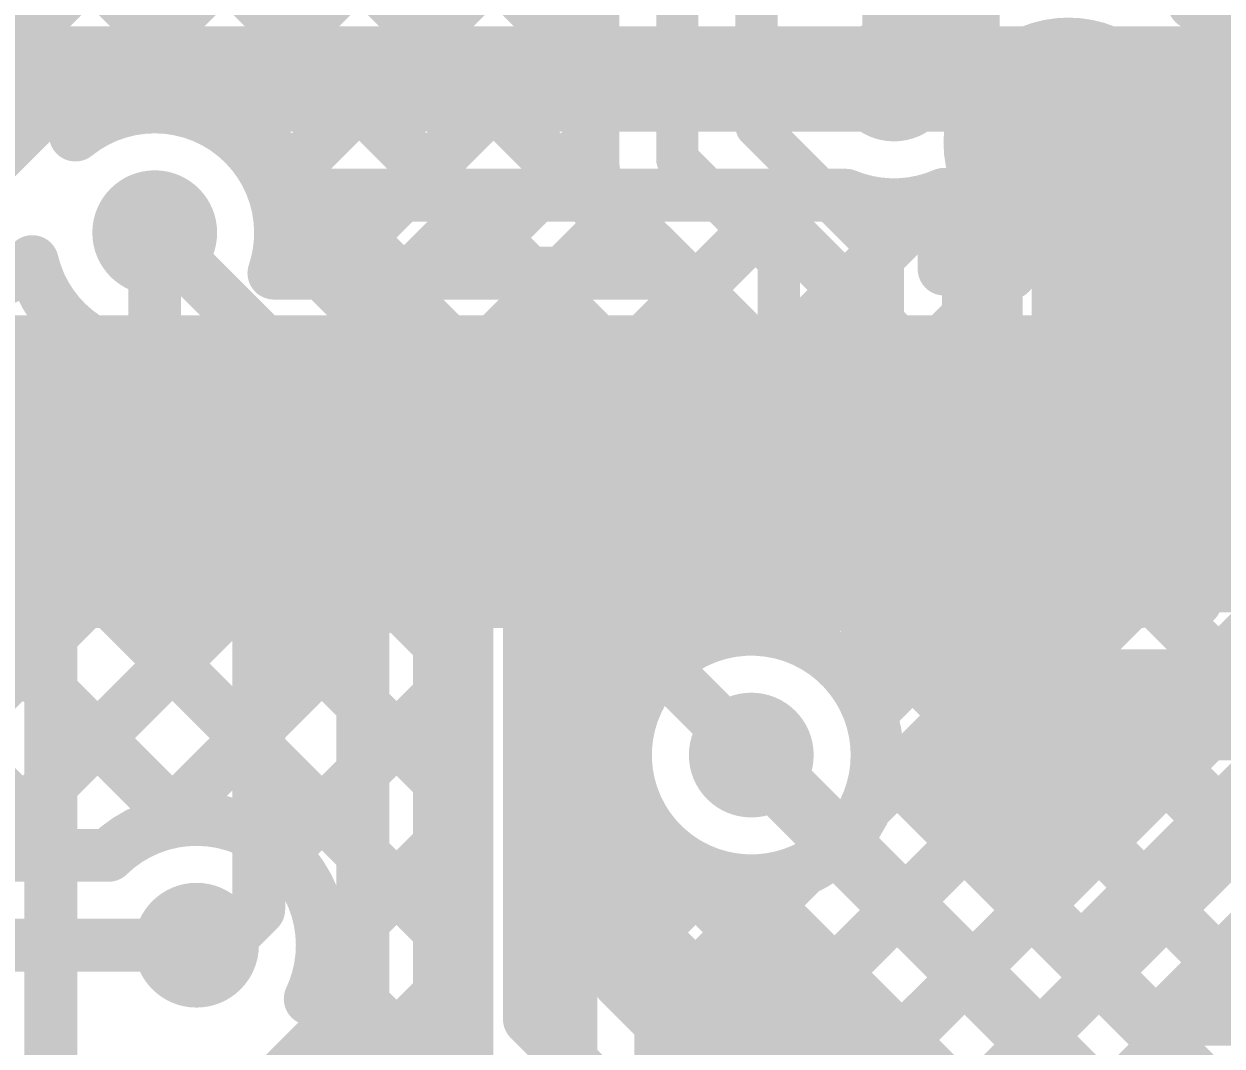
# Model space of a CAD drawing. Header units: millimetres. Extents: x -0.33 to 3.26, y -0.12 to 2.83.
# Drawn here: x 1.6864 to 1.9131, y 0.9369 to 1.1304 of the extents above; entities that cross this region are included whole.
import ezdxf

# ---------------------------------------------------------------- set-up
doc = ezdxf.new("R2010")
doc.units = ezdxf.units.MM
doc.header["$MEASUREMENT"] = 0
for name, color, linetype in [('BottomLayer', 5, 'Continuous'), ('BottomOverlay', 54, 'Continuous'), ('BottomPaste', 16, 'Continuous'), ('BottomSolder', 6, 'Continuous'), ('TopLayer', 1, 'Continuous'), ('TopOverlay', 2, 'Continuous'), ('TopPaste', 8, 'Continuous'), ('TopSolder', 216, 'Continuous'), ('ViaHoleLayer', 16, 'Continuous')]:
    doc.layers.add(name, color=color, linetype=linetype)
doc.styles.add('Arial', font='', dxfattribs={"height": 0.2})
doc.styles.get('Arial').set_extended_font_data('Arial')

# ---------------------------------------------------------------- blocks, each defined once
blk = doc.blocks.new('C__0603_B_77')
at = {"layer": 'BottomLayer'}
for points in [[(-0.015, 0.0175), (-0.015, -0.0175), (-0.045, -0.0175), (-0.045, 0.0175)], [(0.045, 0.0175), (0.045, -0.0175), (0.015, -0.0175), (0.015, 0.0175)]]:
    blk.add_hatch(color=5, dxfattribs=at).paths.add_polyline_path(points)
at = {"layer": 'BottomPaste'}
for points in [[(-0.015, 0.0175), (-0.015, -0.0175), (-0.045, -0.0175), (-0.045, 0.0175)], [(0.045, 0.0175), (0.045, -0.0175), (0.015, -0.0175), (0.015, 0.0175)]]:
    blk.add_hatch(color=16, dxfattribs=at).paths.add_polyline_path(points)
at = {"layer": 'BottomSolder'}
for points in [[(-0.011, 0.0215), (-0.011, -0.0215), (-0.049, -0.0215), (-0.049, 0.0215)], [(0.049, 0.0215), (0.049, -0.0215), (0.011, -0.0215), (0.011, 0.0215)]]:
    blk.add_hatch(color=6, dxfattribs=at).paths.add_polyline_path(points)
at = {"layer": 'BottomOverlay', "const_width": 0.01}
for points in [[(0.052, 0.024), (-0.052, 0.024)], [(-0.052, -0.024), (-0.052, 0.024)], [(0.052, -0.024), (0.052, 0.024)], [(0.052, -0.024), (-0.052, -0.024)]]:
    blk.add_lwpolyline(points, dxfattribs=at)
at = {"layer": 'BottomOverlay', "const_width": 0.005}
for points in [[(-0.0545, 0.024, 1), (-0.0495, 0.024, 1)], [(-0.0545, 0.024, 1), (-0.0495, 0.024, 1)], [(0.0495, 0.024, 1), (0.0545, 0.024, 1)], [(0.0495, 0.024, 1), (0.0545, 0.024, 1)], [(-0.0545, -0.024, 1), (-0.0495, -0.024, 1)], [(-0.0545, -0.024, 1), (-0.0495, -0.024, 1)], [(0.0495, -0.024, 1), (0.0545, -0.024, 1)], [(0.0495, -0.024, 1), (0.0545, -0.024, 1)]]:
    blk.add_lwpolyline(points, format="xyb", close=True, dxfattribs=at)
blk = doc.blocks.new('C__0402_B_79')
at = {"layer": 'BottomLayer'}
for points in [[(-0.0095, 0.0125), (-0.0095, -0.0125), (-0.0275, -0.0125), (-0.0275, 0.0125)], [(0.0275, 0.0125), (0.0275, -0.0125), (0.0095, -0.0125), (0.0095, 0.0125)]]:
    blk.add_hatch(color=5, dxfattribs=at).paths.add_polyline_path(points)
at = {"layer": 'BottomPaste'}
for points in [[(-0.0095, 0.0125), (-0.0095, -0.0125), (-0.0275, -0.0125), (-0.0275, 0.0125)], [(0.0275, 0.0125), (0.0275, -0.0125), (0.0095, -0.0125), (0.0095, 0.0125)]]:
    blk.add_hatch(color=16, dxfattribs=at).paths.add_polyline_path(points)
at = {"layer": 'BottomSolder'}
for points in [[(-0.0055, 0.0165), (-0.0055, -0.0165), (-0.0315, -0.0165), (-0.0315, 0.0165)], [(0.0315, 0.0165), (0.0315, -0.0165), (0.0055, -0.0165), (0.0055, 0.0165)]]:
    blk.add_hatch(color=6, dxfattribs=at).paths.add_polyline_path(points)
at = {"layer": 'BottomOverlay', "const_width": 0.01}
for points in [[(-0.034, 0.019), (-0.034, -0.0185)], [(0.034, 0.019), (-0.034, 0.019)], [(0.034, 0.019), (0.034, -0.0185)], [(0.034, -0.0185), (-0.034, -0.0185)]]:
    blk.add_lwpolyline(points, dxfattribs=at)
at = {"layer": 'BottomOverlay', "const_width": 0.005}
for points in [[(-0.0365, 0.019, 1), (-0.0315, 0.019, 1)], [(-0.0365, 0.019, 1), (-0.0315, 0.019, 1)], [(0.0315, 0.019, 1), (0.0365, 0.019, 1)], [(0.0315, 0.019, 1), (0.0365, 0.019, 1)], [(-0.0365, -0.0185, 1), (-0.0315, -0.0185, 1)], [(-0.0365, -0.0185, 1), (-0.0315, -0.0185, 1)], [(0.0315, -0.0185, 1), (0.0365, -0.0185, 1)], [(0.0315, -0.0185, 1), (0.0365, -0.0185, 1)]]:
    blk.add_lwpolyline(points, format="xyb", close=True, dxfattribs=at)
blk = doc.blocks.new('STM32F070CBT6TR_258')
at = {"layer": 'TopLayer'}
for points in [[(-0.11417, 0.19094), (-0.10236, 0.19094), (-0.10236, 0.13976), (-0.11417, 0.13976)], [(-0.09449, 0.19094), (-0.08268, 0.19094), (-0.08268, 0.13976), (-0.09449, 0.13976)], [(-0.0748, 0.19094), (-0.06299, 0.19094), (-0.06299, 0.13976), (-0.0748, 0.13976)], [(-0.05512, 0.19094), (-0.04331, 0.19094), (-0.04331, 0.13976), (-0.05512, 0.13976)], [(-0.03543, 0.19094), (-0.02362, 0.19094), (-0.02362, 0.13976), (-0.03543, 0.13976)], [(-0.01575, 0.19094), (-0.00394, 0.19094), (-0.00394, 0.13976), (-0.01575, 0.13976)], [(0.00394, 0.19094), (0.01575, 0.19094), (0.01575, 0.13976), (0.00394, 0.13976)], [(0.02362, 0.19094), (0.03543, 0.19094), (0.03543, 0.13976), (0.02362, 0.13976)], [(0.04331, 0.19094), (0.05512, 0.19094), (0.05512, 0.13976), (0.04331, 0.13976)], [(0.06299, 0.19094), (0.0748, 0.19094), (0.0748, 0.13976), (0.06299, 0.13976)], [(0.08268, 0.19094), (0.09449, 0.19094), (0.09449, 0.13976), (0.08268, 0.13976)]]:
    blk.add_hatch(color=1, dxfattribs=at).paths.add_polyline_path(points)
at = {"layer": 'TopPaste'}
for points in [[(-0.11417, 0.19094), (-0.10236, 0.19094), (-0.10236, 0.13976), (-0.11417, 0.13976)], [(-0.09449, 0.19094), (-0.08268, 0.19094), (-0.08268, 0.13976), (-0.09449, 0.13976)], [(-0.0748, 0.19094), (-0.06299, 0.19094), (-0.06299, 0.13976), (-0.0748, 0.13976)], [(-0.05512, 0.19094), (-0.04331, 0.19094), (-0.04331, 0.13976), (-0.05512, 0.13976)], [(-0.03543, 0.19094), (-0.02362, 0.19094), (-0.02362, 0.13976), (-0.03543, 0.13976)], [(-0.01575, 0.19094), (-0.00394, 0.19094), (-0.00394, 0.13976), (-0.01575, 0.13976)], [(0.00394, 0.19094), (0.01575, 0.19094), (0.01575, 0.13976), (0.00394, 0.13976)], [(0.02362, 0.19094), (0.03543, 0.19094), (0.03543, 0.13976), (0.02362, 0.13976)], [(0.04331, 0.19094), (0.05512, 0.19094), (0.05512, 0.13976), (0.04331, 0.13976)], [(0.06299, 0.19094), (0.0748, 0.19094), (0.0748, 0.13976), (0.06299, 0.13976)], [(0.08268, 0.19094), (0.09449, 0.19094), (0.09449, 0.13976), (0.08268, 0.13976)]]:
    blk.add_hatch(color=8, dxfattribs=at).paths.add_polyline_path(points)
at = {"layer": 'TopSolder'}
for points in [[(-0.11817, 0.19494), (-0.09836, 0.19494), (-0.09836, 0.13576), (-0.11817, 0.13576)], [(-0.09849, 0.19494), (-0.07868, 0.19494), (-0.07868, 0.13576), (-0.09849, 0.13576)], [(-0.0788, 0.19494), (-0.05899, 0.19494), (-0.05899, 0.13576), (-0.0788, 0.13576)], [(-0.05912, 0.19494), (-0.03931, 0.19494), (-0.03931, 0.13576), (-0.05912, 0.13576)], [(-0.03943, 0.19494), (-0.01962, 0.19494), (-0.01962, 0.13576), (-0.03943, 0.13576)], [(-0.01975, 0.19494), (0.00006, 0.19494), (0.00006, 0.13576), (-0.01975, 0.13576)], [(-0.00006, 0.19494), (0.01975, 0.19494), (0.01975, 0.13576), (-0.00006, 0.13576)], [(0.01962, 0.19494), (0.03943, 0.19494), (0.03943, 0.13576), (0.01962, 0.13576)], [(0.03931, 0.19494), (0.05912, 0.19494), (0.05912, 0.13576), (0.03931, 0.13576)], [(0.05899, 0.19494), (0.0788, 0.19494), (0.0788, 0.13576), (0.05899, 0.13576)], [(0.07868, 0.19494), (0.09849, 0.19494), (0.09849, 0.13576), (0.07868, 0.13576)]]:
    blk.add_hatch(color=216, dxfattribs=at).paths.add_polyline_path(points)
at = {"layer": 'TopOverlay', "const_width": 0.01}
blk.add_lwpolyline([(-0.125, 0.165), (-0.165, 0.125)], dxfattribs=at)
at = {"layer": 'TopOverlay'}
for points, const_width in [([(-0.1275, 0.165, 1), (-0.1225, 0.165, 1)], 0.005), ([(-0.09219, 0.103, 1), (-0.11581, 0.103, 1)], 0.02362), ([(-0.12172, 0.103, 1), (-0.10991, 0.103, 1)], 0.01181), ([(-0.09809, 0.103, 1), (-0.08628, 0.103, 1)], 0.01181)]:
    blk.add_lwpolyline(points, format="xyb", close=True, dxfattribs=dict(at, const_width=const_width))

msp = doc.modelspace()

# ---------------------------------------------------------------- hatches: boundary and pattern name
at = {"layer": 'BottomLayer'}
h = msp.add_hatch(color=5, dxfattribs=at)
edge = h.paths.add_edge_path()
edge.add_arc((1.851, 1.12), 0.01181, 0, 360)
h = msp.add_hatch(color=5, dxfattribs=at)
edge = h.paths.add_edge_path()
edge.add_arc((1.7111, 1.0909), 0.01181, 0, 360)
h = msp.add_hatch(color=5, dxfattribs=at)
edge = h.paths.add_edge_path()
edge.add_arc((1.86858, 1.001), 0.01181, 0, 360)
h = msp.add_hatch(color=5, dxfattribs=at)
edge = h.paths.add_edge_path()
edge.add_arc((1.824, 0.992), 0.01181, 0, 360)
h = msp.add_hatch(color=5, dxfattribs=at)
edge = h.paths.add_edge_path()
edge.add_arc((1.719, 0.956), 0.01181, 0, 360)
at = {"layer": 'TopLayer'}
h = msp.add_hatch(color=1, dxfattribs=at)
edge = h.paths.add_edge_path()
edge.add_arc((1.851, 1.12), 0.01181, 0, 360)
msp.add_hatch(color=1, dxfattribs=at).paths.add_polyline_path([(1.885, 1.019), (1.973, 1.019), (1.973, 1.109), (1.885, 1.109)])
h = msp.add_hatch(color=1, dxfattribs=at)
edge = h.paths.add_edge_path()
edge.add_arc((1.7111, 1.0909), 0.01181, 0, 360)
h = msp.add_hatch(color=1, dxfattribs=at)
edge = h.paths.add_edge_path()
edge.add_arc((1.86858, 1.001), 0.01181, 0, 360)
h = msp.add_hatch(color=1, dxfattribs=at)
edge = h.paths.add_edge_path()
edge.add_arc((1.824, 0.992), 0.01181, 0, 360)
h = msp.add_hatch(color=1, dxfattribs=at)
edge = h.paths.add_edge_path()
edge.add_arc((1.719, 0.956), 0.01181, 0, 360)
at = {"layer": 'ViaHoleLayer'}
h = msp.add_hatch(color=16, dxfattribs=at)
edge = h.paths.add_edge_path()
edge.add_arc((1.851, 1.12), 0.00591, 0, 360)
h = msp.add_hatch(color=16, dxfattribs=at)
edge = h.paths.add_edge_path()
edge.add_arc((1.7111, 1.0909), 0.00591, 0, 360)
h = msp.add_hatch(color=16, dxfattribs=at)
edge = h.paths.add_edge_path()
edge.add_arc((1.86858, 1.001), 0.00591, 0, 360)
h = msp.add_hatch(color=16, dxfattribs=at)
edge = h.paths.add_edge_path()
edge.add_arc((1.824, 0.992), 0.00591, 0, 360)
h = msp.add_hatch(color=16, dxfattribs=at)
edge = h.paths.add_edge_path()
edge.add_arc((1.719, 0.956), 0.00591, 0, 360)

# ---------------------------------------------------------------- linework, layer by layer
at = {"layer": 'BottomLayer'}
for points, const_width in [([(1.44437, 1.22281), (1.69418, 0.973)], 0.01), ([(1.67292, 1.10392), (1.689, 1.12)], 0.02), ([(1.689, 1.12), (1.851, 1.12)], 0.02), ([(1.88642, 0.95504), (2.05238, 1.121)], 0.01), ([(1.90167, 0.942), (2.08067, 1.121)], 0.01), ([(1.837, 1.11846), (1.86962, 1.11846)], 0.012), ([(1.86962, 1.11846), (1.88608, 1.102)], 0.012), ([(1.88708, 1.10808), (1.89, 1.111)], 0.012), ([(1.88708, 1.105), (1.94325, 1.105)], 0.02), ([(1.88708, 1.105), (1.88708, 1.10808)], 0.012), ([(1.88708, 1.04565), (1.88708, 1.103)], 0.02), ([(1.88608, 1.102), (1.88708, 1.103)], 0.012), ([(1.88708, 1.103), (1.88708, 1.105)], 0.012), ([(1.87228, 0.96918), (2.00488, 1.10178)], 0.01), ([(1.73383, 1.098), (1.84189, 1.098)], 0.01), ([(1.73729, 1.08875), (1.74654, 1.098)], 0.01), ([(1.73889, 1.098), (1.82124, 1.01565)], 0.01), ([(1.75143, 1.07461), (1.77482, 1.098)], 0.01), ([(1.76557, 1.06047), (1.80311, 1.098)], 0.01), ([(1.76717, 1.098), (1.92317, 0.942)], 0.01), ([(1.77972, 1.04632), (1.83139, 1.098)], 0.01), ([(1.79386, 1.03218), (1.85939, 1.09772)], 0.01), ([(1.79546, 1.098), (1.86608, 1.02737)], 0.01), ([(1.82374, 1.098), (1.86508, 1.05666)], 0.01), ([(1.8605, 1.084), (1.8605, 1.09817)], 0.01), ([(1.85368, 1.09634), (1.8605, 1.08952)], 0.01), ([(1.7111, 1.0909), (1.782, 1.02)], 0.01), ([(1.73491, 1.09113), (1.794, 1.03204)], 0.01), ([(1.8605, 1.084), (1.86508, 1.084)], 0.01), ([(1.86508, 1.04565), (1.86508, 1.084)], 0.01), ([(1.90808, 1.03327), (1.95892, 1.0841)], 0.01), ([(1.61352, 1.08195), (1.71586, 0.9796)], 0.01), ([(1.64183, 1.08192), (1.765, 0.95875)], 0.01), ([(1.90908, 1.083), (1.94325, 1.083)], 0.01), ([(1.90908, 1.06255), (1.92953, 1.083)], 0.01), ([(1.90908, 1.04565), (1.90908, 1.083)], 0.01), ([(1.67191, 1.08013), (1.765, 0.98703)], 0.01), ([(1.799, 1.00904), (1.86508, 1.07512)], 0.01), ([(1.59325, 0.973), (1.69429, 1.07404)], 0.01), ([(1.90908, 1.06923), (2.03631, 0.942)], 0.01), ([(1.71087, 1.06709), (1.765, 1.01296)], 0.01), ([(1.62154, 0.973), (1.71325, 1.06471)], 0.01), ([(1.64982, 0.973), (1.72739, 1.05057)], 0.01), ([(1.85008, 1.0195), (1.85008, 1.04565)], 0.02), ([(1.83249, 1.01425), (1.86508, 1.04684)], 0.01), ([(1.90866, 1.04136), (2.00802, 0.942)], 0.01), ([(1.86608, 1.02115), (1.86608, 1.03909)], 0.01), ([(1.90808, 1.02115), (1.90808, 1.03909)], 0.01), ([(1.67811, 0.973), (1.74153, 1.03643)], 0.01), ([(1.86608, 1.02737), (1.87231, 1.02115)], 0.01), ([(1.85008, 1.0195), (1.86858, 1.001)], 0.02), ([(1.71222, 0.97882), (1.75568, 1.02228)], 0.01), ([(1.782, 0.942), (1.782, 1.02)], 0.01), ([(1.799, 0.94904), (1.799, 1.02)], 0.01), ([(1.84645, 0.99992), (1.86767, 1.02115)], 0.01), ([(1.85813, 0.98332), (1.89596, 1.02115)], 0.01), ([(1.86608, 1.02115), (1.90808, 1.02115)], 0.01), ([(1.87231, 1.02115), (1.95146, 0.942)], 0.01), ([(1.90059, 1.02115), (1.97974, 0.942)], 0.01), ([(1.765, 0.942), (1.765, 1.01296)], 0.01), ([(1.799, 1.0096), (1.80388, 1.00473)], 0.01), ([(1.86858, 1.001), (2.034, 1.001)], 0.02), ([(1.73516, 0.97349), (1.765, 1.00332)], 0.01), ([(1.824, 0.992), (1.892, 0.924)], 0.012), ([(1.84775, 0.99371), (1.89946, 0.942)], 0.01), ([(1.799, 0.98076), (1.80175, 0.98351)], 0.01), ([(1.799, 0.98132), (1.87032, 0.91)], 0.01), ([(1.74257, 0.95261), (1.765, 0.97504)], 0.01), ([(1.44067, 0.973), (1.70233, 0.973)], 0.01), ([(1.799, 0.95247), (1.81608, 0.96955)], 0.01), ([(1.82229, 0.96825), (1.87925, 0.9113)], 0.01), ([(1.81143, 0.93661), (1.83268, 0.95787)], 0.01), ([(1.424, 0.956), (1.719, 0.956)], 0.01), ([(1.7426, 0.95286), (1.83147, 0.864)], 0.01), ([(1.799, 0.95303), (1.84203, 0.91)], 0.01), ([(1.799, 0.94904), (1.83804, 0.91)], 0.01), ([(1.75138, 0.93313), (1.765, 0.94676)], 0.01), ([(1.82557, 0.92247), (1.84682, 0.94372)], 0.01), ([(1.782, 0.942), (1.831, 0.893)], 0.01), ([(1.89946, 0.942), (2.20539, 0.942)], 0.01)]:
    msp.add_lwpolyline(points, dxfattribs=dict(at, const_width=const_width))
for points, const_width in [([(1.684, 1.12, 1), (1.694, 1.12, 1)], 0.01), ([(1.684, 1.12, 1), (1.694, 1.12, 1)], 0.01), ([(1.846, 1.12, 1), (1.856, 1.12, 1)], 0.01), ([(1.834, 1.11846, 1), (1.84, 1.11846, 1)], 0.006), ([(1.86662, 1.11846, 1), (1.87262, 1.11846, 1)], 0.006), ([(1.86662, 1.11846, 1), (1.87262, 1.11846, 1)], 0.006), ([(1.887, 1.111, 1), (1.893, 1.111, 1)], 0.006), ([(1.88208, 1.105, 1), (1.89208, 1.105, 1)], 0.01), ([(1.88408, 1.10808, 1), (1.89008, 1.10808, 1)], 0.006), ([(1.88408, 1.10808, 1), (1.89008, 1.10808, 1)], 0.006), ([(1.88208, 1.103, 1), (1.89208, 1.103, 1)], 0.01), ([(1.88408, 1.105, 1), (1.89008, 1.105, 1)], 0.006), ([(1.88408, 1.105, 1), (1.89008, 1.105, 1)], 0.006), ([(1.88408, 1.103, 1), (1.89008, 1.103, 1)], 0.006), ([(1.88408, 1.103, 1), (1.89008, 1.103, 1)], 0.006), ([(1.88308, 1.102, 1), (1.88908, 1.102, 1)], 0.006), ([(1.88308, 1.102, 1), (1.88908, 1.102, 1)], 0.006), ([(1.73133, 1.098, 1), (1.73633, 1.098, 1)], 0.005), ([(1.73133, 1.098, 1), (1.73633, 1.098, 1)], 0.005), ([(1.73639, 1.098, 1), (1.74139, 1.098, 1)], 0.005), ([(1.74404, 1.098, 1), (1.74904, 1.098, 1)], 0.005), ([(1.76467, 1.098, 1), (1.76967, 1.098, 1)], 0.005), ([(1.77232, 1.098, 1), (1.77732, 1.098, 1)], 0.005), ([(1.79296, 1.098, 1), (1.79796, 1.098, 1)], 0.005), ([(1.80061, 1.098, 1), (1.80561, 1.098, 1)], 0.005), ([(1.82124, 1.098, 1), (1.82624, 1.098, 1)], 0.005), ([(1.82889, 1.098, 1), (1.83389, 1.098, 1)], 0.005), ([(1.83939, 1.098, 1), (1.84439, 1.098, 1)], 0.005), ([(1.83939, 1.098, 1), (1.84439, 1.098, 1)], 0.005), ([(1.85689, 1.09772, 1), (1.86189, 1.09772, 1)], 0.005), ([(1.858, 1.09817, 1), (1.863, 1.09817, 1)], 0.005), ([(1.858, 1.09817, 1), (1.863, 1.09817, 1)], 0.005), ([(1.85118, 1.09634, 1), (1.85618, 1.09634, 1)], 0.005), ([(1.7086, 1.0909, 1), (1.7136, 1.0909, 1)], 0.005), ([(1.73241, 1.09113, 1), (1.73741, 1.09113, 1)], 0.005), ([(1.73241, 1.09113, 1), (1.73741, 1.09113, 1)], 0.005), ([(1.73479, 1.08875, 1), (1.73979, 1.08875, 1)], 0.005), ([(1.858, 1.08952, 1), (1.863, 1.08952, 1)], 0.005), ([(1.68543, 1.08543, 1), (1.69043, 1.08543, 1)], 0.005), ([(1.68543, 1.08543, 1), (1.69043, 1.08543, 1)], 0.005), ([(1.858, 1.084, 1), (1.863, 1.084, 1)], 0.005), ([(1.858, 1.084, 1), (1.863, 1.084, 1)], 0.005), ([(1.86258, 1.084, 1), (1.86758, 1.084, 1)], 0.005), ([(1.86258, 1.084, 1), (1.86758, 1.084, 1)], 0.005), ([(1.90658, 1.083, 1), (1.91158, 1.083, 1)], 0.005), ([(1.90658, 1.083, 1), (1.91158, 1.083, 1)], 0.005), ([(1.74893, 1.07461, 1), (1.75393, 1.07461, 1)], 0.005), ([(1.86258, 1.07512, 1), (1.86758, 1.07512, 1)], 0.005), ([(1.69179, 1.07404, 1), (1.69679, 1.07404, 1)], 0.005), ([(1.90658, 1.06923, 1), (1.91158, 1.06923, 1)], 0.005), ([(1.70837, 1.06709, 1), (1.71337, 1.06709, 1)], 0.005), ([(1.70837, 1.06709, 1), (1.71337, 1.06709, 1)], 0.005), ([(1.71075, 1.06471, 1), (1.71575, 1.06471, 1)], 0.005), ([(1.90658, 1.06255, 1), (1.91158, 1.06255, 1)], 0.005), ([(1.76307, 1.06047, 1), (1.76807, 1.06047, 1)], 0.005), ([(1.86258, 1.05666, 1), (1.86758, 1.05666, 1)], 0.005), ([(1.72489, 1.05057, 1), (1.72989, 1.05057, 1)], 0.005), ([(1.84508, 1.04565, 1), (1.85508, 1.04565, 1)], 0.01), ([(1.88208, 1.04565, 1), (1.89208, 1.04565, 1)], 0.01), ([(1.77722, 1.04632, 1), (1.78222, 1.04632, 1)], 0.005), ([(1.86258, 1.04684, 1), (1.86758, 1.04684, 1)], 0.005), ([(1.86258, 1.04565, 1), (1.86758, 1.04565, 1)], 0.005), ([(1.86258, 1.04565, 1), (1.86758, 1.04565, 1)], 0.005), ([(1.90658, 1.04565, 1), (1.91158, 1.04565, 1)], 0.005), ([(1.90658, 1.04565, 1), (1.91158, 1.04565, 1)], 0.005), ([(1.90616, 1.04136, 1), (1.91116, 1.04136, 1)], 0.005), ([(1.86358, 1.03909, 1), (1.86858, 1.03909, 1)], 0.005), ([(1.86358, 1.03909, 1), (1.86858, 1.03909, 1)], 0.005), ([(1.90558, 1.03909, 1), (1.91058, 1.03909, 1)], 0.005), ([(1.90558, 1.03909, 1), (1.91058, 1.03909, 1)], 0.005), ([(1.73903, 1.03643, 1), (1.74403, 1.03643, 1)], 0.005), ([(1.79136, 1.03218, 1), (1.79636, 1.03218, 1)], 0.005), ([(1.7915, 1.03204, 1), (1.7965, 1.03204, 1)], 0.005), ([(1.7915, 1.03204, 1), (1.7965, 1.03204, 1)], 0.005), ([(1.79152, 1.03202, 1), (1.79652, 1.03202, 1)], 0.005), ([(1.90558, 1.03327, 1), (1.91058, 1.03327, 1)], 0.005), ([(1.86358, 1.02737, 1), (1.86858, 1.02737, 1)], 0.005), ([(1.86358, 1.02737, 1), (1.86858, 1.02737, 1)], 0.005), ([(1.84508, 1.0195, 1), (1.85508, 1.0195, 1)], 0.01), ([(1.84508, 1.0195, 1), (1.85508, 1.0195, 1)], 0.01), ([(1.75318, 1.02228, 1), (1.75818, 1.02228, 1)], 0.005), ([(1.7795, 1.02, 1), (1.7845, 1.02, 1)], 0.005), ([(1.7795, 1.02, 1), (1.7845, 1.02, 1)], 0.005), ([(1.7965, 1.02, 1), (1.8015, 1.02, 1)], 0.005), ([(1.7965, 1.02, 1), (1.8015, 1.02, 1)], 0.005), ([(1.7965, 1.02, 1), (1.8015, 1.02, 1)], 0.005), ([(1.86358, 1.02115, 1), (1.86858, 1.02115, 1)], 0.005), ([(1.86358, 1.02115, 1), (1.86858, 1.02115, 1)], 0.005), ([(1.86517, 1.02115, 1), (1.87017, 1.02115, 1)], 0.005), ([(1.86981, 1.02115, 1), (1.87481, 1.02115, 1)], 0.005), ([(1.86981, 1.02115, 1), (1.87481, 1.02115, 1)], 0.005), ([(1.89346, 1.02115, 1), (1.89846, 1.02115, 1)], 0.005), ([(1.89809, 1.02115, 1), (1.90309, 1.02115, 1)], 0.005), ([(1.90558, 1.02115, 1), (1.91058, 1.02115, 1)], 0.005), ([(1.90558, 1.02115, 1), (1.91058, 1.02115, 1)], 0.005), ([(1.81874, 1.01565, 1), (1.82374, 1.01565, 1)], 0.005), ([(1.82999, 1.01425, 1), (1.83499, 1.01425, 1)], 0.005), ([(1.7625, 1.01296, 1), (1.7675, 1.01296, 1)], 0.005), ([(1.7625, 1.01296, 1), (1.7675, 1.01296, 1)], 0.005), ([(1.7965, 1.0096, 1), (1.8015, 1.0096, 1)], 0.005), ([(1.7965, 1.00904, 1), (1.8015, 1.00904, 1)], 0.005), ([(1.80138, 1.00473, 1), (1.80638, 1.00473, 1)], 0.005), ([(1.86358, 1.001, 1), (1.87358, 1.001, 1)], 0.01), ([(1.86358, 1.001, 1), (1.87358, 1.001, 1)], 0.01), ([(1.7625, 1.00332, 1), (1.7675, 1.00332, 1)], 0.005), ([(1.84395, 0.99992, 1), (1.84895, 0.99992, 1)], 0.005), ([(1.821, 0.992, 1), (1.827, 0.992, 1)], 0.006), ([(1.84525, 0.99371, 1), (1.85025, 0.99371, 1)], 0.005), ([(1.84525, 0.99371, 1), (1.85025, 0.99371, 1)], 0.005), ([(1.7625, 0.98703, 1), (1.7675, 0.98703, 1)], 0.005), ([(1.79925, 0.98351, 1), (1.80425, 0.98351, 1)], 0.005), ([(1.85563, 0.98332, 1), (1.86063, 0.98332, 1)], 0.005), ([(1.71336, 0.9796, 1), (1.71836, 0.9796, 1)], 0.005), ([(1.7965, 0.98132, 1), (1.8015, 0.98132, 1)], 0.005), ([(1.7965, 0.98076, 1), (1.8015, 0.98076, 1)], 0.005), ([(1.70972, 0.97882, 1), (1.71472, 0.97882, 1)], 0.005), ([(1.7625, 0.97504, 1), (1.7675, 0.97504, 1)], 0.005), ([(1.69168, 0.973, 1), (1.69668, 0.973, 1)], 0.005), ([(1.69983, 0.973, 1), (1.70483, 0.973, 1)], 0.005), ([(1.69983, 0.973, 1), (1.70483, 0.973, 1)], 0.005), ([(1.73266, 0.97349, 1), (1.73766, 0.97349, 1)], 0.005), ([(1.81358, 0.96955, 1), (1.81858, 0.96955, 1)], 0.005), ([(1.81979, 0.96825, 1), (1.82479, 0.96825, 1)], 0.005), ([(1.81979, 0.96825, 1), (1.82479, 0.96825, 1)], 0.005), ([(1.86978, 0.96918, 1), (1.87478, 0.96918, 1)], 0.005), ([(1.7625, 0.95875, 1), (1.7675, 0.95875, 1)], 0.005), ([(1.83018, 0.95787, 1), (1.83518, 0.95787, 1)], 0.005), ([(1.7165, 0.956, 1), (1.7215, 0.956, 1)], 0.005), ([(1.74031, 0.956, 1), (1.74531, 0.956, 1)], 0.005), ([(1.74031, 0.956, 1), (1.74531, 0.956, 1)], 0.005), ([(1.88392, 0.95504, 1), (1.88892, 0.95504, 1)], 0.005), ([(1.74007, 0.95261, 1), (1.74507, 0.95261, 1)], 0.005), ([(1.7401, 0.95286, 1), (1.7451, 0.95286, 1)], 0.005), ([(1.7965, 0.95303, 1), (1.8015, 0.95303, 1)], 0.005), ([(1.7965, 0.95247, 1), (1.8015, 0.95247, 1)], 0.005), ([(1.7965, 0.94904, 1), (1.8015, 0.94904, 1)], 0.005), ([(1.7965, 0.94904, 1), (1.8015, 0.94904, 1)], 0.005), ([(1.73803, 0.94583, 1), (1.74303, 0.94583, 1)], 0.005), ([(1.73803, 0.94583, 1), (1.74303, 0.94583, 1)], 0.005), ([(1.7625, 0.94676, 1), (1.7675, 0.94676, 1)], 0.005), ([(1.84432, 0.94372, 1), (1.84932, 0.94372, 1)], 0.005), ([(1.7625, 0.942, 1), (1.7675, 0.942, 1)], 0.005), ([(1.7625, 0.942, 1), (1.7675, 0.942, 1)], 0.005), ([(1.7625, 0.942, 1), (1.7675, 0.942, 1)], 0.005), ([(1.7795, 0.942, 1), (1.7845, 0.942, 1)], 0.005), ([(1.7795, 0.942, 1), (1.7845, 0.942, 1)], 0.005), ([(1.89696, 0.942, 1), (1.90196, 0.942, 1)], 0.005), ([(1.89696, 0.942, 1), (1.90196, 0.942, 1)], 0.005), ([(1.89917, 0.942, 1), (1.90417, 0.942, 1)], 0.005), ([(1.80893, 0.93661, 1), (1.81393, 0.93661, 1)], 0.005), ([(1.74888, 0.93313, 1), (1.75388, 0.93313, 1)], 0.005)]:
    msp.add_lwpolyline(points, format="xyb", close=True, dxfattribs=dict(at, const_width=const_width))
at = {"layer": 'BottomLayer', "const_width": 0.01}
for points in [[(1.73383, 1.098, -0.073422), (1.73491, 1.09113)], [(1.8605, 1.09817, -0.203474), (1.84189, 1.098)], [(1.68793, 1.08543, -0.275294), (1.66381, 1.08192)], [(1.71087, 1.06709, -0.34518), (1.68793, 1.08543)], [(1.86608, 1.03909, -0.075811), (1.86508, 1.04565)], [(1.90908, 1.04565, -0.075811), (1.90808, 1.03909)], [(1.794, 1.03204, -0.199327), (1.799, 1.02)], [(1.79402, 1.03202, -0.198912), (1.799, 1.02)], [(1.82229, 0.96825, -2.1888), (1.84775, 0.99371)], [(1.70233, 0.973, -0.664665), (1.74281, 0.956)], [(1.74281, 0.956, -0.110743), (1.74053, 0.94583)], [(1.74053, 0.94583, -0.272794), (1.75281, 0.925)], [(1.77, 0.92996, -0.199327), (1.765, 0.942)], [(1.76998, 0.92998, -0.198912), (1.765, 0.942)]]:
    msp.add_lwpolyline(points, format="xyb", dxfattribs=at)
at = {"layer": 'TopLayer'}
for points, const_width in [([(1.81, 1.10479), (1.81, 1.287)], 0.008), ([(1.825, 1.111), (1.825, 1.27916)], 0.008), ([(1.794, 1.10479), (1.794, 1.27037)], 0.01), ([(1.65224, 1.26384), (1.794, 1.12208)], 0.01), ([(1.65224, 1.23838), (1.80738, 1.08324)], 0.01), ([(1.68335, 1.12532), (1.794, 1.23597)], 0.01), ([(1.855, 1.124), (1.855, 1.224)], 0.02), ([(1.65224, 1.21293), (1.78193, 1.08324)], 0.01), ([(1.69536, 1.11188), (1.794, 1.21052)], 0.01), ([(1.65224, 1.18747), (1.75647, 1.08324)], 0.01), ([(1.72134, 1.1124), (1.794, 1.18506)], 0.01), ([(1.65224, 1.16202), (1.70155, 1.11271)], 0.01), ([(1.73347, 1.09907), (1.794, 1.1596)], 0.01), ([(1.90776, 1.13435), (1.90776, 1.14032)], 0.01), ([(1.90776, 1.13435), (1.90776, 1.14032)], 0.01), ([(1.74309, 1.08324), (1.794, 1.13415)], 0.01), ([(1.851, 1.12), (1.855, 1.124)], 0.02), ([(1.851, 1.12), (1.891, 1.12)], 0.02), ([(1.891, 1.12), (1.905, 1.106)], 0.02), ([(1.905, 1.0909), (1.905, 1.106)], 0.02), ([(1.76854, 1.08324), (1.794, 1.10869)], 0.01), ([(1.825, 1.111), (1.8489, 1.0871)], 0.008), ([(1.81, 1.10479), (1.82921, 1.08557)], 0.008), ([(1.86061, 1.098), (1.873, 1.098)], 0.01), ([(1.86899, 1.098), (1.873, 1.09399)], 0.01), ([(1.873, 1.08324), (1.873, 1.098)], 0.01), ([(1.7987, 1.09346), (1.80892, 1.08324)], 0.01), ([(1.7111, 1.04565), (1.7111, 1.0909)], 0.01), ([(1.794, 1.08324), (1.80146, 1.0907)], 0.01), ([(1.8489, 1.04565), (1.8489, 1.0871)], 0.008), ([(1.8649, 1.08324), (1.8649, 1.0871)], 0.01), ([(1.87037, 1.08324), (1.873, 1.08587)], 0.01), ([(1.82921, 1.04565), (1.82921, 1.08557)], 0.008), ([(1.73365, 1.08324), (1.74869, 1.08324)], 0.01), ([(1.73365, 1.08324), (1.74869, 1.08324)], 0.01), ([(1.74869, 1.08324), (1.75225, 1.08324)], 0.01), ([(1.75225, 1.08324), (1.76838, 1.08324)], 0.01), ([(1.75225, 1.08324), (1.76838, 1.08324)], 0.01), ([(1.76838, 1.08324), (1.77194, 1.08324)], 0.01), ([(1.77194, 1.08324), (1.78806, 1.08324)], 0.01), ([(1.77194, 1.08324), (1.78806, 1.08324)], 0.01), ([(1.78806, 1.08324), (1.79162, 1.08324)], 0.01), ([(1.79162, 1.08324), (1.80775, 1.08324)], 0.01), ([(1.79162, 1.08324), (1.80775, 1.08324)], 0.01), ([(1.8668, 1.00806), (1.8668, 1.08324)], 0.01), ([(1.8668, 1.07967), (1.87036, 1.08323)], 0.01), ([(1.87036, 1.00806), (1.87036, 1.08324)], 0.01), ([(1.8668, 1.07473), (1.87036, 1.07117)], 0.01), ([(1.8668, 1.05422), (1.87036, 1.05778)], 0.01), ([(1.8668, 1.04927), (1.87036, 1.04571)], 0.01), ([(1.69142, 0.88558), (1.69142, 1.04565)], 0.01), ([(1.73079, 0.96279), (1.73079, 1.04565)], 0.01), ([(1.75047, 0.94647), (1.75047, 1.04565)], 0.01), ([(1.77016, 0.92116), (1.77016, 1.04565)], 0.01), ([(1.78984, 0.89884), (1.78984, 1.04565)], 0.01), ([(1.80953, 1.00647), (1.80953, 1.04565)], 0.01), ([(1.86858, 1.001), (1.86858, 1.04565)], 0.01), ([(1.8668, 1.02876), (1.87036, 1.03232)], 0.01), ([(1.8668, 1.02382), (1.87036, 1.02026)], 0.01), ([(1.79686, 0.857), (1.94686, 1.007)], 0.01), ([(1.80429, 0.88988), (1.92141, 1.007)], 0.01), ([(1.80684, 0.91789), (1.89595, 1.007)], 0.01), ([(1.80953, 1.00647), (1.824, 0.992)], 0.01), ([(1.82232, 0.857), (1.97232, 1.007)], 0.01), ([(1.84158, 1.00806), (1.84712, 1.00806)], 0.01), ([(1.84158, 1.00806), (1.84712, 1.00806)], 0.01), ([(1.84358, 1.00554), (1.8461, 1.00806)], 0.01), ([(1.8457, 0.98221), (1.87155, 1.00806)], 0.01), ([(1.84712, 1.00806), (1.8668, 1.00806)], 0.01), ([(1.85711, 1.00806), (2.00816, 0.857)], 0.01), ([(1.873, 1.007), (1.985, 1.007)], 0.01), ([(1.88362, 1.007), (2.03362, 0.857)], 0.01), ([(1.90908, 1.007), (2.05908, 0.857)], 0.01), ([(1.84781, 0.9919), (1.98271, 0.857)], 0.01), ([(1.80684, 0.89884), (1.80684, 0.97549)], 0.01), ([(1.80684, 0.9688), (1.81046, 0.97242)], 0.01), ([(1.83994, 0.97431), (1.95725, 0.857)], 0.01), ([(1.80684, 0.94335), (1.83379, 0.9703)], 0.01), ([(1.82032, 0.96847), (1.9318, 0.857)], 0.01), ([(1.72, 0.952), (1.73079, 0.96279)], 0.01), ([(1.80684, 0.9565), (1.90634, 0.857)], 0.01), ([(1.719, 0.956), (1.72, 0.955)], 0.01), ([(1.72, 0.952), (1.72, 0.955)], 0.01), ([(1.729, 0.925), (1.75047, 0.94647)], 0.01)]:
    msp.add_lwpolyline(points, dxfattribs=dict(at, const_width=const_width))
for points, const_width in [([(1.7915, 1.13415, 1), (1.7965, 1.13415, 1)], 0.005), ([(1.90526, 1.13435, 1), (1.91026, 1.13435, 1)], 0.005), ([(1.90526, 1.13435, 1), (1.91026, 1.13435, 1)], 0.005), ([(1.85, 1.124, 1), (1.86, 1.124, 1)], 0.01), ([(1.85, 1.124, 1), (1.86, 1.124, 1)], 0.01), ([(1.68085, 1.12532, 1), (1.68585, 1.12532, 1)], 0.005), ([(1.846, 1.12, 1), (1.856, 1.12, 1)], 0.01), ([(1.846, 1.12, 1), (1.856, 1.12, 1)], 0.01), ([(1.886, 1.12, 1), (1.896, 1.12, 1)], 0.01), ([(1.886, 1.12, 1), (1.896, 1.12, 1)], 0.01), ([(1.7915, 1.12208, 1), (1.7965, 1.12208, 1)], 0.005), ([(1.69286, 1.11188, 1), (1.69786, 1.11188, 1)], 0.005), ([(1.69905, 1.11271, 1), (1.70405, 1.11271, 1)], 0.005), ([(1.71884, 1.1124, 1), (1.72384, 1.1124, 1)], 0.005), ([(1.9, 1.106, 1), (1.91, 1.106, 1)], 0.01), ([(1.9, 1.106, 1), (1.91, 1.106, 1)], 0.01), ([(1.69359, 1.10938, 1), (1.69859, 1.10938, 1)], 0.005), ([(1.69359, 1.10938, 1), (1.69859, 1.10938, 1)], 0.005), ([(1.7915, 1.10869, 1), (1.7965, 1.10869, 1)], 0.005), ([(1.823, 1.111, 1), (1.827, 1.111, 1)], 0.004), ([(1.823, 1.111, 1), (1.827, 1.111, 1)], 0.004), ([(1.7915, 1.10479, 1), (1.7965, 1.10479, 1)], 0.005), ([(1.7915, 1.10479, 1), (1.7965, 1.10479, 1)], 0.005), ([(1.7915, 1.10479, 1), (1.7965, 1.10479, 1)], 0.005), ([(1.808, 1.10479, 1), (1.812, 1.10479, 1)], 0.004), ([(1.808, 1.10479, 1), (1.812, 1.10479, 1)], 0.004), ([(1.73097, 1.09907, 1), (1.73597, 1.09907, 1)], 0.005), ([(1.85811, 1.098, 1), (1.86311, 1.098, 1)], 0.005), ([(1.85811, 1.098, 1), (1.86311, 1.098, 1)], 0.005), ([(1.85811, 1.098, 1), (1.86311, 1.098, 1)], 0.005), ([(1.86649, 1.098, 1), (1.87149, 1.098, 1)], 0.005), ([(1.8705, 1.098, 1), (1.8755, 1.098, 1)], 0.005), ([(1.8705, 1.098, 1), (1.8755, 1.098, 1)], 0.005), ([(1.9, 1.0909, 1), (1.91, 1.0909, 1)], 0.01), ([(1.79619, 1.09347, 1), (1.80119, 1.09347, 1)], 0.005), ([(1.7962, 1.09346, 1), (1.8012, 1.09346, 1)], 0.005), ([(1.7962, 1.09346, 1), (1.8012, 1.09346, 1)], 0.005), ([(1.8705, 1.09399, 1), (1.8755, 1.09399, 1)], 0.005), ([(1.7086, 1.0909, 1), (1.7136, 1.0909, 1)], 0.005), ([(1.73241, 1.0909, 1), (1.73741, 1.0909, 1)], 0.005), ([(1.73241, 1.0909, 1), (1.73741, 1.0909, 1)], 0.005), ([(1.79896, 1.0907, 1), (1.80396, 1.0907, 1)], 0.005), ([(1.8469, 1.0871, 1), (1.8509, 1.0871, 1)], 0.004), ([(1.8469, 1.0871, 1), (1.8509, 1.0871, 1)], 0.004), ([(1.8624, 1.0871, 1), (1.8674, 1.0871, 1)], 0.005), ([(1.8624, 1.0871, 1), (1.8674, 1.0871, 1)], 0.005), ([(1.8624, 1.0871, 1), (1.8674, 1.0871, 1)], 0.005), ([(1.8705, 1.08587, 1), (1.8755, 1.08587, 1)], 0.005), ([(1.82721, 1.08557, 1), (1.83121, 1.08557, 1)], 0.004), ([(1.82721, 1.08557, 1), (1.83121, 1.08557, 1)], 0.004), ([(1.73115, 1.08324, 1), (1.73615, 1.08324, 1)], 0.005), ([(1.73115, 1.08324, 1), (1.73615, 1.08324, 1)], 0.005), ([(1.73115, 1.08324, 1), (1.73615, 1.08324, 1)], 0.005), ([(1.74059, 1.08324, 1), (1.74559, 1.08324, 1)], 0.005), ([(1.74619, 1.08324, 1), (1.75119, 1.08324, 1)], 0.005), ([(1.74619, 1.08324, 1), (1.75119, 1.08324, 1)], 0.005), ([(1.74619, 1.08324, 1), (1.75119, 1.08324, 1)], 0.005), ([(1.74975, 1.08324, 1), (1.75475, 1.08324, 1)], 0.005), ([(1.74975, 1.08324, 1), (1.75475, 1.08324, 1)], 0.005), ([(1.74975, 1.08324, 1), (1.75475, 1.08324, 1)], 0.005), ([(1.75397, 1.08324, 1), (1.75897, 1.08324, 1)], 0.005), ([(1.76588, 1.08324, 1), (1.77088, 1.08324, 1)], 0.005), ([(1.76588, 1.08324, 1), (1.77088, 1.08324, 1)], 0.005), ([(1.76588, 1.08324, 1), (1.77088, 1.08324, 1)], 0.005), ([(1.76604, 1.08324, 1), (1.77104, 1.08324, 1)], 0.005), ([(1.76944, 1.08324, 1), (1.77444, 1.08324, 1)], 0.005), ([(1.76944, 1.08324, 1), (1.77444, 1.08324, 1)], 0.005), ([(1.76944, 1.08324, 1), (1.77444, 1.08324, 1)], 0.005), ([(1.77943, 1.08324, 1), (1.78443, 1.08324, 1)], 0.005), ([(1.78556, 1.08324, 1), (1.79056, 1.08324, 1)], 0.005), ([(1.78556, 1.08324, 1), (1.79056, 1.08324, 1)], 0.005), ([(1.78556, 1.08324, 1), (1.79056, 1.08324, 1)], 0.005), ([(1.78912, 1.08324, 1), (1.79412, 1.08324, 1)], 0.005), ([(1.78912, 1.08324, 1), (1.79412, 1.08324, 1)], 0.005), ([(1.78912, 1.08324, 1), (1.79412, 1.08324, 1)], 0.005), ([(1.7915, 1.08324, 1), (1.7965, 1.08324, 1)], 0.005), ([(1.80488, 1.08324, 1), (1.80988, 1.08324, 1)], 0.005), ([(1.80525, 1.08324, 1), (1.81025, 1.08324, 1)], 0.005), ([(1.80525, 1.08324, 1), (1.81025, 1.08324, 1)], 0.005), ([(1.80642, 1.08324, 1), (1.81142, 1.08324, 1)], 0.005), ([(1.8624, 1.08324, 1), (1.8674, 1.08324, 1)], 0.005), ([(1.8643, 1.08324, 1), (1.8693, 1.08324, 1)], 0.005), ([(1.86786, 1.08324, 1), (1.87286, 1.08324, 1)], 0.005), ([(1.86786, 1.08323, 1), (1.87286, 1.08323, 1)], 0.005), ([(1.86787, 1.08324, 1), (1.87287, 1.08324, 1)], 0.005), ([(1.8705, 1.08324, 1), (1.8755, 1.08324, 1)], 0.005), ([(1.8643, 1.07967, 1), (1.8693, 1.07967, 1)], 0.005), ([(1.8643, 1.07473, 1), (1.8693, 1.07473, 1)], 0.005), ([(1.86786, 1.07117, 1), (1.87286, 1.07117, 1)], 0.005), ([(1.86786, 1.05778, 1), (1.87286, 1.05778, 1)], 0.005), ([(1.8643, 1.05422, 1), (1.8693, 1.05422, 1)], 0.005), ([(1.8643, 1.04927, 1), (1.8693, 1.04927, 1)], 0.005), ([(1.68892, 1.04565, 1), (1.69392, 1.04565, 1)], 0.005), ([(1.7086, 1.04565, 1), (1.7136, 1.04565, 1)], 0.005), ([(1.72829, 1.04565, 1), (1.73329, 1.04565, 1)], 0.005), ([(1.74797, 1.04565, 1), (1.75297, 1.04565, 1)], 0.005), ([(1.76766, 1.04565, 1), (1.77266, 1.04565, 1)], 0.005), ([(1.78734, 1.04565, 1), (1.79234, 1.04565, 1)], 0.005), ([(1.80703, 1.04565, 1), (1.81203, 1.04565, 1)], 0.005), ([(1.86608, 1.04565, 1), (1.87108, 1.04565, 1)], 0.005), ([(1.86786, 1.04571, 1), (1.87286, 1.04571, 1)], 0.005), ([(1.82721, 1.04565, 1), (1.83121, 1.04565, 1)], 0.004), ([(1.8469, 1.04565, 1), (1.8509, 1.04565, 1)], 0.004), ([(1.86786, 1.03232, 1), (1.87286, 1.03232, 1)], 0.005), ([(1.8643, 1.02876, 1), (1.8693, 1.02876, 1)], 0.005), ([(1.8643, 1.02382, 1), (1.8693, 1.02382, 1)], 0.005), ([(1.86786, 1.02026, 1), (1.87286, 1.02026, 1)], 0.005), ([(1.80703, 1.00647, 1), (1.81203, 1.00647, 1)], 0.005), ([(1.80703, 1.00647, 1), (1.81203, 1.00647, 1)], 0.005), ([(1.83908, 1.00806, 1), (1.84408, 1.00806, 1)], 0.005), ([(1.83908, 1.00806, 1), (1.84408, 1.00806, 1)], 0.005), ([(1.83908, 1.00806, 1), (1.84408, 1.00806, 1)], 0.005), ([(1.8436, 1.00806, 1), (1.8486, 1.00806, 1)], 0.005), ([(1.84462, 1.00806, 1), (1.84962, 1.00806, 1)], 0.005), ([(1.84462, 1.00806, 1), (1.84962, 1.00806, 1)], 0.005), ([(1.84462, 1.00806, 1), (1.84962, 1.00806, 1)], 0.005), ([(1.85461, 1.00806, 1), (1.85961, 1.00806, 1)], 0.005), ([(1.8643, 1.00806, 1), (1.8693, 1.00806, 1)], 0.005), ([(1.8643, 1.00806, 1), (1.8693, 1.00806, 1)], 0.005), ([(1.86786, 1.00806, 1), (1.87286, 1.00806, 1)], 0.005), ([(1.86905, 1.00806, 1), (1.87405, 1.00806, 1)], 0.005), ([(1.8705, 1.007, 1), (1.8755, 1.007, 1)], 0.005), ([(1.88112, 1.007, 1), (1.88612, 1.007, 1)], 0.005), ([(1.89345, 1.007, 1), (1.89845, 1.007, 1)], 0.005), ([(1.90658, 1.007, 1), (1.91158, 1.007, 1)], 0.005), ([(1.84108, 1.00554, 1), (1.84608, 1.00554, 1)], 0.005), ([(1.86608, 1.001, 1), (1.87108, 1.001, 1)], 0.005), ([(1.8215, 0.992, 1), (1.8265, 0.992, 1)], 0.005), ([(1.84531, 0.992, 1), (1.85031, 0.992, 1)], 0.005), ([(1.84531, 0.992, 1), (1.85031, 0.992, 1)], 0.005), ([(1.84531, 0.9919, 1), (1.85031, 0.9919, 1)], 0.005), ([(1.8432, 0.98221, 1), (1.8482, 0.98221, 1)], 0.005), ([(1.80434, 0.97549, 1), (1.80934, 0.97549, 1)], 0.005), ([(1.80434, 0.97549, 1), (1.80934, 0.97549, 1)], 0.005), ([(1.80796, 0.97242, 1), (1.81296, 0.97242, 1)], 0.005), ([(1.83744, 0.97431, 1), (1.84244, 0.97431, 1)], 0.005), ([(1.83129, 0.9703, 1), (1.83629, 0.9703, 1)], 0.005), ([(1.80434, 0.9688, 1), (1.80934, 0.9688, 1)], 0.005), ([(1.81782, 0.96847, 1), (1.82282, 0.96847, 1)], 0.005), ([(1.72829, 0.96279, 1), (1.73329, 0.96279, 1)], 0.005), ([(1.72829, 0.96279, 1), (1.73329, 0.96279, 1)], 0.005), ([(1.80434, 0.9565, 1), (1.80934, 0.9565, 1)], 0.005), ([(1.7165, 0.956, 1), (1.7215, 0.956, 1)], 0.005), ([(1.7175, 0.955, 1), (1.7225, 0.955, 1)], 0.005), ([(1.7175, 0.955, 1), (1.7225, 0.955, 1)], 0.005), ([(1.7175, 0.952, 1), (1.7225, 0.952, 1)], 0.005), ([(1.7175, 0.952, 1), (1.7225, 0.952, 1)], 0.005), ([(1.74797, 0.94647, 1), (1.75297, 0.94647, 1)], 0.005), ([(1.74797, 0.94647, 1), (1.75297, 0.94647, 1)], 0.005), ([(1.80434, 0.94335, 1), (1.80934, 0.94335, 1)], 0.005)]:
    msp.add_lwpolyline(points, format="xyb", close=True, dxfattribs=dict(at, const_width=const_width))
at = {"layer": 'TopLayer', "const_width": 0.01}
for points in [[(1.65512, 1.11973, -0.607484), (1.69609, 1.10938)], [(1.69609, 1.10938, -0.631424), (1.73491, 1.0909)], [(1.79869, 1.09347, -0.198912), (1.794, 1.10479)], [(1.7987, 1.09346, -0.199231), (1.794, 1.10479)], [(1.86061, 1.098, -0.18954), (1.8649, 1.0871)], [(1.86061, 1.098, -0.18954), (1.8649, 1.0871)], [(1.73491, 1.0909, -0.082079), (1.73365, 1.08324)], [(1.84158, 1.00806, -0.187134), (1.84781, 0.992)], [(1.84781, 0.992, -0.675154), (1.80684, 0.97549)]]:
    msp.add_lwpolyline(points, format="xyb", dxfattribs=at)

# ---------------------------------------------------------------- block references
for name, p, rotation in [('STM32F070CBT6TR_258', (1.78, 1.211), 180), ('C__0603_B_77', (1.89, 1.141), 270), ('C__0402_B_79', (1.86858, 1.04565), 180)]:
    msp.add_blockref(name, p, dxfattribs=dict(rotation=rotation))

# ---------------------------------------------------------------- texts
at = {"layer": 'BottomOverlay', "style": 'Arial', "text_generation_flag": 2}
msp.add_text('#', height=0.05, rotation=180, dxfattribs=at).set_placement((1.79, 1.073))

doc.saveas('drawing.dxf')
